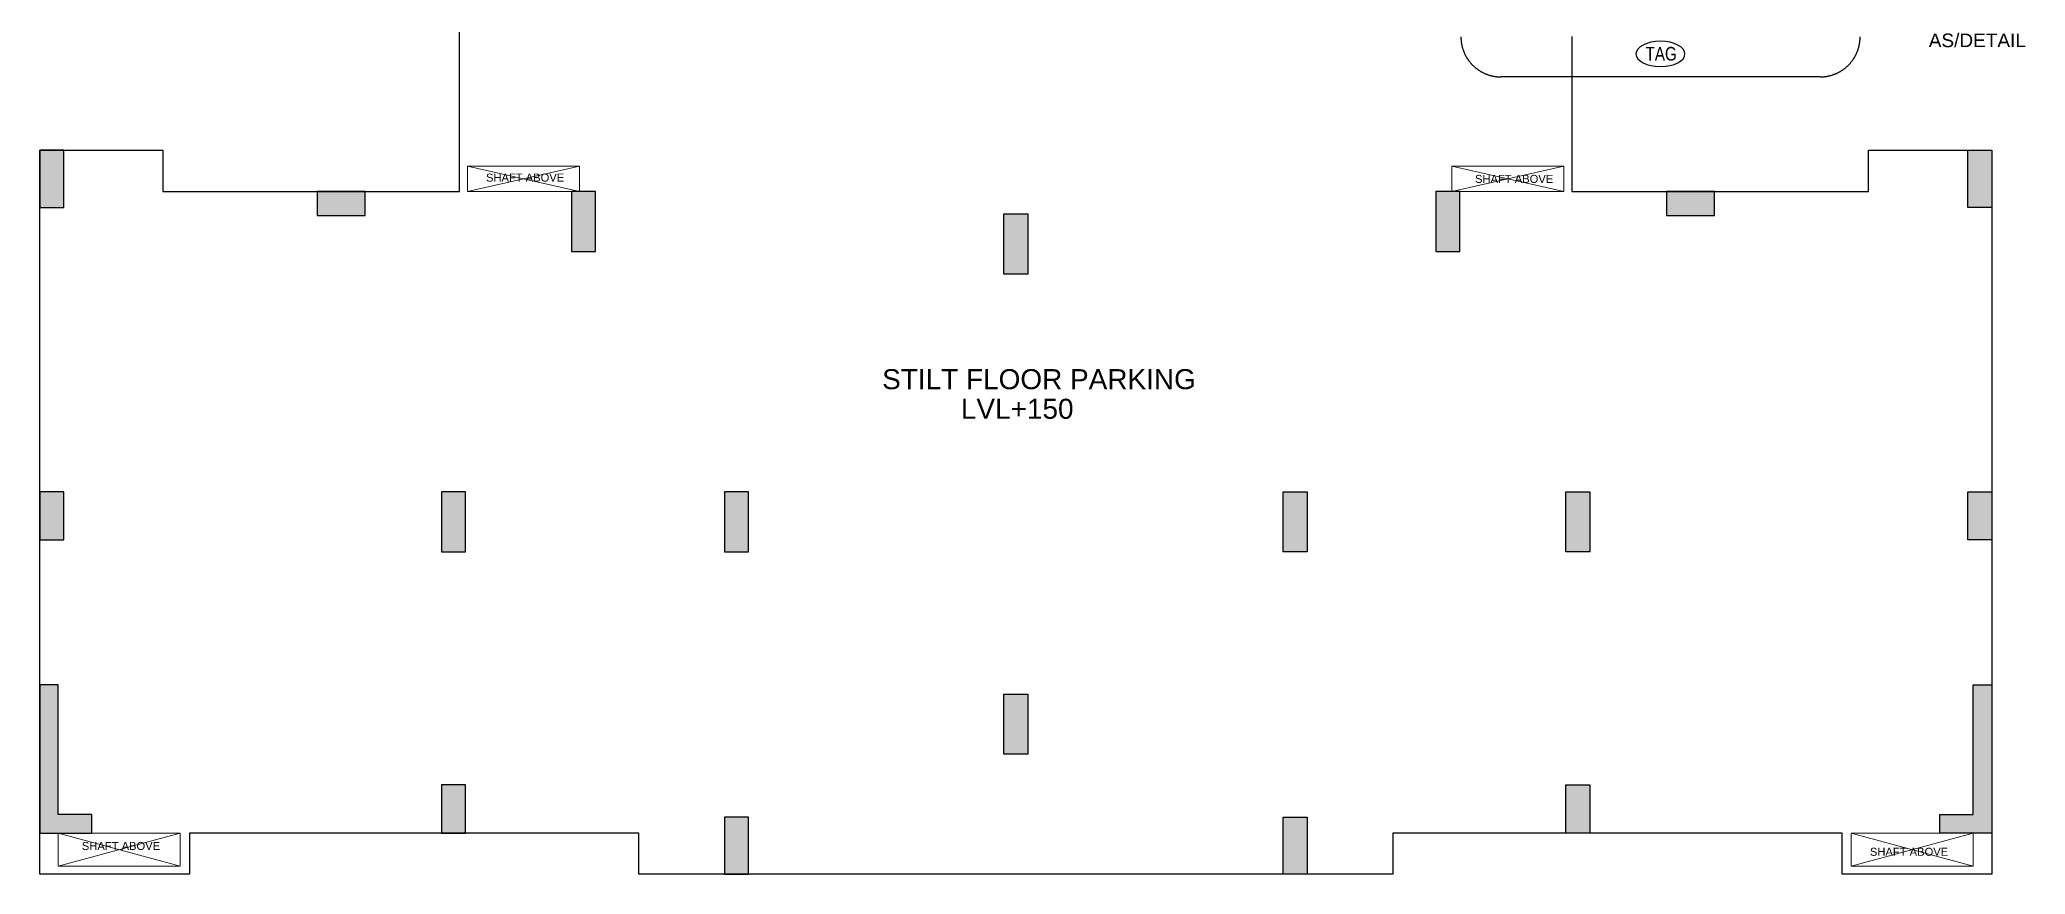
# Model space of a CAD drawing. Header units: millimetres. Extents: x 1277257 to 1543892, y 206696 to 309376.
# Drawn here: x 1277257 to 1302066, y 278426 to 288847 of the extents above; entities that cross this region are included whole.
import ezdxf
from ezdxf.enums import TextEntityAlignment as Align

# ---------------------------------------------------------------- set-up
doc = ezdxf.new("R2010")
doc.units = ezdxf.units.MM
doc.header["$LTSCALE"] = 500
doc.header["$MEASUREMENT"] = 0
doc.linetypes.add('HIDDEN', pattern=[0.375, 0.25, -0.125])
doc.layers.add('A-TAG', color=7, linetype='Continuous', true_color=0xef00ef)
doc.layers.add('TEXT-RM NAME', color=6, linetype='Continuous')
doc.layers.add('TOWER AREA COLUMN.', color=6, linetype='Continuous')
doc.layers.add('TOWER COL HATCH', color=253, linetype='Continuous', lineweight=20)
doc.layers.add('Wall', color=2, linetype='Continuous', lineweight=15)
doc.styles.get("Standard").update_dxf_attribs({"font": 'arial.ttf'})

msp = doc.modelspace()

# ---------------------------------------------------------------- hatches: boundary and pattern name
at = {"layer": 'TOWER COL HATCH'}
h = msp.add_hatch(color=253, dxfattribs=at)
h.dxf.hatch_style = 1
h.paths.add_polyline_path([(1277557.1, 287466.4), (1277257.1, 287466.4), (1277257.1, 286751.4), (1277557.1, 286751.4)])
h = msp.add_hatch(color=253, dxfattribs=at)
h.dxf.hatch_style = 1
h.paths.add_polyline_path([(1301347.1, 287466.4), (1301647.1, 287466.4), (1301647.1, 286751.4), (1301347.1, 286751.4)])
h = msp.add_hatch(color=253, dxfattribs=at)
h.dxf.hatch_style = 1
h.paths.add_polyline_path([(1281322.1, 286651.4), (1281322.1, 286951.4), (1280722.1, 286951.4), (1280722.1, 286651.4)])
h = msp.add_hatch(color=253, dxfattribs=at)
h.dxf.hatch_style = 1
h.paths.add_polyline_path([(1284202, 286951.4), (1283902, 286951.4), (1283902, 286201.4), (1284202, 286201.4)])
h = msp.add_hatch(color=253, dxfattribs=at)
h.dxf.hatch_style = 1
h.paths.add_polyline_path([(1295002.2, 286951.4), (1294702.2, 286951.4), (1294702.2, 286201.4), (1295002.2, 286201.4)])
h = msp.add_hatch(color=253, dxfattribs=at)
h.dxf.hatch_style = 1
h.paths.add_polyline_path([(1298182.1, 286651.4), (1298182.1, 286951.4), (1297582.1, 286951.4), (1297582.1, 286651.4)])
h = msp.add_hatch(color=253, dxfattribs=at)
h.dxf.hatch_style = 1
h.paths.add_polyline_path([(1289302.1, 286671.4), (1289602.1, 286671.4), (1289602.1, 285921.4), (1289302.1, 285921.4)])
h = msp.add_hatch(color=253, dxfattribs=at)
h.dxf.hatch_style = 1
h.paths.add_polyline_path([(1277557.1, 283201.4), (1277257.1, 283201.4), (1277257.1, 282601.4), (1277557.1, 282601.4)])
h = msp.add_hatch(color=253, dxfattribs=at)
h.dxf.hatch_style = 1
h.paths.add_polyline_path([(1282577.1, 283201.4), (1282277.1, 283201.4), (1282277.1, 282451.4), (1282577.1, 282451.4)])
h = msp.add_hatch(color=253, dxfattribs=at)
h.dxf.hatch_style = 1
h.paths.add_polyline_path([(1286112.1, 283201.4), (1285812.1, 283201.4), (1285812.1, 282451.4), (1286112.1, 282451.4)])
h = msp.add_hatch(color=253, dxfattribs=at)
h.dxf.hatch_style = 1
h.paths.add_polyline_path([(1292792.1, 283201.4), (1293092.1, 283201.4), (1293092.1, 282451.4), (1292792.1, 282451.4)])
h = msp.add_hatch(color=253, dxfattribs=at)
h.dxf.hatch_style = 1
h.paths.add_polyline_path([(1296327.1, 283201.4), (1296627.1, 283201.4), (1296627.1, 282451.4), (1296327.1, 282451.4)])
h = msp.add_hatch(color=253, dxfattribs=at)
h.dxf.hatch_style = 1
h.paths.add_polyline_path([(1301347.1, 283201.4), (1301647.1, 283201.4), (1301647.1, 282601.4), (1301347.1, 282601.4)])
h = msp.add_hatch(color=253, dxfattribs=at)
h.dxf.hatch_style = 1
h.paths.add_polyline_path([(1277257.1, 280791.4), (1277257.1, 278941.4), (1277907.1, 278941.4), (1277907.1, 279171.4), (1277487.1, 279171.4), (1277487.1, 280791.4)])
h = msp.add_hatch(color=253, dxfattribs=at)
h.dxf.hatch_style = 1
h.paths.add_polyline_path([(1289302.1, 280676.4), (1289602.1, 280676.4), (1289602.1, 279926.4), (1289302.1, 279926.4)])
h = msp.add_hatch(color=253, dxfattribs=at)
h.dxf.hatch_style = 1
h.paths.add_polyline_path([(1301647.1, 280791.4), (1301647.1, 278941.4), (1300997.1, 278941.4), (1300997.1, 279171.4), (1301417.1, 279171.4), (1301417.1, 280791.4)])
h = msp.add_hatch(color=253, dxfattribs=at)
h.dxf.hatch_style = 1
h.paths.add_polyline_path([(1282577.1, 279541.4), (1282277.1, 279541.4), (1282277.1, 278941.4), (1282577.1, 278941.4)])
h = msp.add_hatch(color=253, dxfattribs=at)
h.dxf.hatch_style = 1
h.paths.add_polyline_path([(1296327.1, 279541.4), (1296627.1, 279541.4), (1296627.1, 278941.4), (1296327.1, 278941.4)])
h = msp.add_hatch(color=253, dxfattribs=at)
h.dxf.hatch_style = 1
h.paths.add_polyline_path([(1286112.1, 279141.4), (1285812.1, 279141.4), (1285812.1, 278426.4), (1286112.1, 278426.4)])
h = msp.add_hatch(color=253, dxfattribs=at)
h.dxf.hatch_style = 1
h.paths.add_polyline_path([(1292792.1, 279141.4), (1293092.1, 279141.4), (1293092.1, 278426.4), (1292792.1, 278426.4)])

# ---------------------------------------------------------------- linework, layer by layer
at = {"color": 6, "linetype": 'Continuous'}
for p, q in [((1282502.1, 286951.4), (1282502.1, 291081.6)), ((1296402.1, 288886.8), (1296402.1, 286951.4)), ((1277257.1, 278426.4), (1277257.1, 287466.4)), ((1277257.1, 287466.4), (1278797, 287466.4)), ((1278797, 287466.4), (1278797, 286951.4)), ((1300107.2, 286951.4), (1300107.2, 287466.4)), ((1300107.2, 287466.4), (1301647.1, 287466.4)), ((1301647.1, 287466.4), (1301647.1, 278426.4)), ((1278797, 286951.4), (1282502.1, 286951.4)), ((1296402.1, 286951.4), (1300107.2, 286951.4)), ((1284742.1, 278941.4), (1279127.1, 278941.4)), ((1279127.1, 278941.4), (1279127.1, 278426.4)), ((1284742.1, 278426.4), (1284742.1, 278941.4)), ((1299777.1, 278941.4), (1294162.1, 278941.4)), ((1294162.1, 278941.4), (1294162.1, 278426.4)), ((1299777.1, 278426.4), (1299777.1, 278941.4)), ((1279127.1, 278426.4), (1277257.1, 278426.4)), ((1294162.1, 278426.4), (1284742.1, 278426.4)), ((1301647.1, 278426.4), (1299777.1, 278426.4))]:
    msp.add_line(p, q, dxfattribs=at)
at = {"linetype": 'Continuous', "extrusion": (0, 0, -1)}
msp.add_ellipse((1297508.3, 288669.6), major_axis=(306.3, 0), ratio=0.5128849, dxfattribs=at)
at = {"layer": 'A-TAG', "linetype": 'HIDDEN', "ltscale": 100}
msp.add_line((1299502.6, 288382.6), (1295514.9, 288382.6), dxfattribs=at)
for centre, start, end in [((1295514.9, 288882.6), 180, 270), ((1299502.6, 288882.6), 270, 0)]:
    msp.add_arc(centre, 500, start, end, dxfattribs=at)
at = {"layer": 'TOWER AREA COLUMN.'}
for points in [[(1277557.1, 287466.4), (1277257.1, 287466.4), (1277257.1, 286751.4), (1277557.1, 286751.4)], [(1301347.1, 287466.4), (1301647.1, 287466.4), (1301647.1, 286751.4), (1301347.1, 286751.4)], [(1281322.1, 286651.4), (1281322.1, 286951.4), (1280722.1, 286951.4), (1280722.1, 286651.4)], [(1284202, 286951.4), (1283902, 286951.4), (1283902, 286201.4), (1284202, 286201.4)], [(1295002.2, 286951.4), (1294702.2, 286951.4), (1294702.2, 286201.4), (1295002.2, 286201.4)], [(1298182.1, 286651.4), (1298182.1, 286951.4), (1297582.1, 286951.4), (1297582.1, 286651.4)], [(1289302.1, 286671.4), (1289602.1, 286671.4), (1289602.1, 285921.4), (1289302.1, 285921.4)], [(1277557.1, 283201.4), (1277257.1, 283201.4), (1277257.1, 282601.4), (1277557.1, 282601.4)], [(1282577.1, 283201.4), (1282277.1, 283201.4), (1282277.1, 282451.4), (1282577.1, 282451.4)], [(1286112.1, 283201.4), (1285812.1, 283201.4), (1285812.1, 282451.4), (1286112.1, 282451.4)], [(1292792.1, 283201.4), (1293092.1, 283201.4), (1293092.1, 282451.4), (1292792.1, 282451.4)], [(1296327.1, 283201.4), (1296627.1, 283201.4), (1296627.1, 282451.4), (1296327.1, 282451.4)], [(1301347.1, 283201.4), (1301647.1, 283201.4), (1301647.1, 282601.4), (1301347.1, 282601.4)], [(1289302.1, 280676.4), (1289602.1, 280676.4), (1289602.1, 279926.4), (1289302.1, 279926.4)], [(1282577.1, 279541.4), (1282277.1, 279541.4), (1282277.1, 278941.4), (1282577.1, 278941.4)], [(1296327.1, 279541.4), (1296627.1, 279541.4), (1296627.1, 278941.4), (1296327.1, 278941.4)], [(1286112.1, 279141.4), (1285812.1, 279141.4), (1285812.1, 278426.4), (1286112.1, 278426.4)], [(1292792.1, 279141.4), (1293092.1, 279141.4), (1293092.1, 278426.4), (1292792.1, 278426.4)]]:
    msp.add_lwpolyline(points, close=True, dxfattribs=at)
for points in [[(1277257.1, 280791.4), (1277257.1, 278941.4), (1277907.1, 278941.4), (1277907.1, 279171.4), (1277487.1, 279171.4), (1277487.1, 280791.4), (1277257.1, 280791.4)], [(1301647.1, 280791.4), (1301647.1, 278941.4), (1300997.1, 278941.4), (1300997.1, 279171.4), (1301417.1, 279171.4), (1301417.1, 280791.4), (1301647.1, 280791.4)]]:
    msp.add_lwpolyline(points, dxfattribs=at)
at = {"layer": 'Wall', "linetype": 'HIDDEN', "ltscale": 100}
for p, q in [((1282602.1, 287266.4), (1284002.1, 287266.4)), ((1282602.1, 286951.4), (1282602.1, 287266.4)), ((1282602.1, 287266.4), (1284002.1, 286951.4)), ((1284002.1, 287266.4), (1282602.1, 286951.4)), ((1284002.1, 287266.4), (1284002.1, 286951.4)), ((1294902.1, 287266.4), (1296302.1, 287266.4)), ((1294902.1, 286951.4), (1294902.1, 287266.4)), ((1294902.1, 287266.4), (1296302.1, 286951.4)), ((1296302.1, 287266.4), (1294902.1, 286951.4)), ((1296302.1, 287266.4), (1296302.1, 286951.4)), ((1284002.1, 286951.4), (1282602.1, 286951.4)), ((1296302.1, 286951.4), (1294902.1, 286951.4)), ((1277487.1, 278941.4), (1279012.1, 278941.4)), ((1277487.1, 278526.4), (1277487.1, 278941.4)), ((1277487.1, 278941.4), (1279012.1, 278526.4)), ((1279012.1, 278941.4), (1277487.1, 278526.4)), ((1279012.1, 278941.4), (1279012.1, 278526.4)), ((1299892.1, 278941.4), (1301417.1, 278941.4)), ((1299892.1, 278526.4), (1299892.1, 278941.4)), ((1299892.1, 278941.4), (1301417.1, 278526.4)), ((1301417.1, 278941.4), (1299892.1, 278526.4)), ((1301417.1, 278941.4), (1301417.1, 278526.4)), ((1279012.1, 278526.4), (1277487.1, 278526.4)), ((1301417.1, 278526.4), (1299892.1, 278526.4))]:
    msp.add_line(p, q, dxfattribs=at)

# ---------------------------------------------------------------- texts
at = {"width": 0.8}
msp.add_attdef('TAG', text='', height=170.1, dxfattribs=at).set_placement((1297516.9, 288671.9), align=Align.MIDDLE_CENTER)
at = {"layer": 'TEXT-RM NAME'}
for s, height, p in [('AS/DETAIL', 170, (1300860.3, 288753.9)), ('SHAFT ABOVE', 100, (1282832.9, 287075.1)), ('SHAFT ABOVE', 100, (1295190.7, 287059)), ('STILT FLOOR PARKING', 250, (1287783.2, 284483.4)), ('LVL+150', 250, (1288766.9, 284113.7)), ('SHAFT ABOVE', 100, (1277783.4, 278729.9)), ('SHAFT ABOVE', 100, (1300125.1, 278657.2))]:
    msp.add_text(s, height=height, rotation=360, dxfattribs=at).set_placement(p)

doc.saveas('drawing.dxf')
